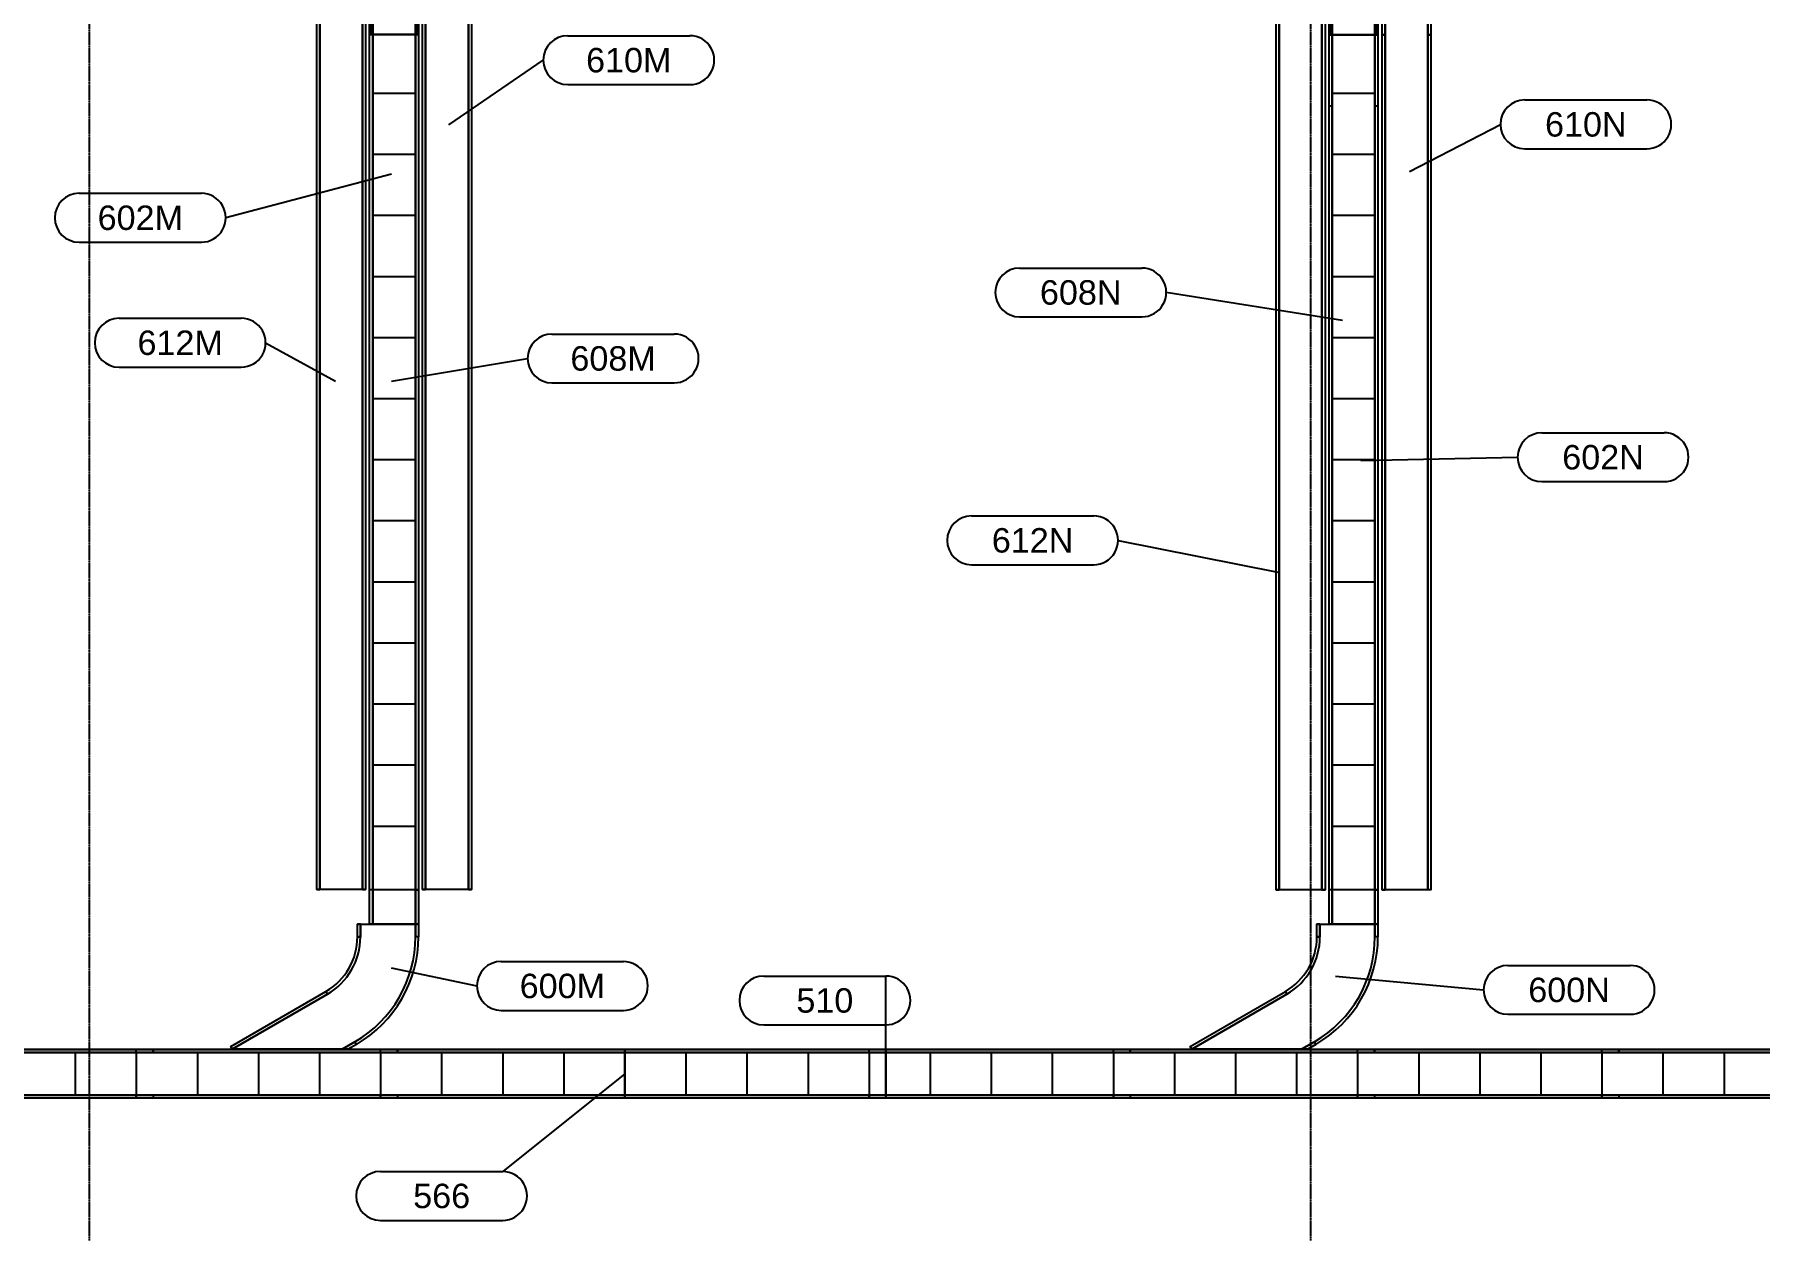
# Model space of a CAD drawing. Header units: inches. Extents: x -21257 to 11444, y 0 to 8704.
# Drawn here: x 7532 to 8380, y 528 to 1116 of the extents above; entities that cross this region are included whole.
import ezdxf
from ezdxf.enums import TextEntityAlignment as Align

# ---------------------------------------------------------------- set-up
doc = ezdxf.new("R2010")
doc.units = ezdxf.units.IN
doc.header["$MEASUREMENT"] = 0
doc.linetypes.add('CENTER2', pattern=[1.125, 0.75, -0.125, 0.125, -0.125])
for name, color, linetype in [('500-CONV-LAYOUT', 4, 'Continuous'), ('500-CONV-LAYOUT-LOWER', 4, 'Continuous'), ('500-CONV-NUMBERS', 4, 'Continuous'), ('600-CONV-LAYOUT', 3, 'Continuous'), ('600-CONV-LAYOUT-LOWER', 3, 'Continuous'), ('600-CONV-NUMBERS', 3, 'Continuous'), ('Bldg_Cline', 8, 'CENTER2')]:
    doc.layers.add(name, color=color, linetype=linetype)
doc.styles.get("Standard").update_dxf_attribs({"font": 'helvl.shx'})

# ---------------------------------------------------------------- blocks, each defined once
blk = doc.blocks.new('Promise-US15-100330-00-10-003 Bldg Colums')
at = {"layer": 'Bldg_Cline'}
for p, q in [((6631, 7192), (6631, 8)), ((7231, 7192), (7231, 8))]:
    blk.add_line(p, q, dxfattribs=at)
blk = doc.blocks.new('DCBLOCK')
at = {"linetype": 'Continuous'}
for p, q in [((-0.625, 0), (0, 0)), ((-0.625, -0.25), (0, -0.25))]:
    blk.add_line(p, q, dxfattribs=at)
for centre, start, end in [((-0.625, -0.125), 89.99998, 269.99994), ((0, -0.125), 269.99994, 89.99998)]:
    blk.add_arc(centre, 0.125, start, end)
blk.add_attdef('FORTNAITEM', text='', height=0.125).set_placement((-0.3125, -0.125), align=Align.MIDDLE_CENTER)
at = {"flags": 1}
blk.add_attdef('SERIALNUM', (-0.625, -0.3437), '', height=0.125, dxfattribs=at)
blk = doc.blocks.new('Promise-US15-100330-00-20-408 500 600 Series')
at = {"layer": '500-CONV-LAYOUT', "linetype": 'Continuous'}
for p, q in [((-7997.72, -13955.08, 270), (-7997.72, -13976.08, 270)), ((-7967.72, -13955.08, 263.5), (-7967.72, -13953.58, 263.5)), ((-7967.72, -13955.08, 270), (-7967.72, -13953.58, 270)), ((-7967.72, -13955.08, 270), (-7967.72, -13976.08, 270)), ((-7967.72, -13955.08, 270), (-7967.72, -13955.08, 263.5)), ((-7937.72, -13955.08, 270), (-7937.72, -13976.08, 270)), ((-7907.72, -13955.08, 270), (-7907.72, -13976.08, 270)), ((-7877.72, -13955.08, 270), (-7877.72, -13976.08, 270)), ((-7847.72, -13955.08, 263.5), (-7847.72, -13953.58, 263.5)), ((-7847.72, -13955.08, 270), (-7847.72, -13953.58, 270)), ((-7847.72, -13955.08, 270), (-7847.72, -13976.08, 270)), ((-7847.72, -13955.08, 270), (-7847.72, -13955.08, 263.5)), ((-7817.72, -13955.08, 270), (-7817.72, -13976.08, 270)), ((-7787.72, -13955.08, 270), (-7787.72, -13976.08, 270)), ((-7757.72, -13955.08, 270), (-7757.72, -13976.08, 270)), ((-7727.72, -13955.08, 263.5), (-7727.72, -13953.58, 263.5)), ((-7727.72, -13955.08, 270), (-7727.72, -13953.58, 270)), ((-7727.72, -13955.08, 263.5), (-7727.72, -13953.58, 263.5)), ((-7727.72, -13953.58, 270), (-7727.72, -13955.08, 270)), ((-7727.72, -13955.08, 270), (-7727.72, -13955.08, 263.5)), ((-7727.72, -13955.08, 270), (-7727.72, -13955.08, 263.5)), ((-7697.72, -13955.08, 270), (-7697.72, -13976.08, 270)), ((-7667.72, -13955.08, 270), (-7667.72, -13976.08, 270)), ((-7637.72, -13955.08, 270), (-7637.72, -13976.08, 270)), ((-7607.72, -13955.08, 263.5), (-7607.72, -13953.58, 263.5)), ((-7607.72, -13955.08, 270), (-7607.72, -13953.58, 270)), ((-7607.72, -13955.08, 270), (-7607.72, -13976.08, 270)), ((-7607.72, -13955.08, 270), (-7607.72, -13955.08, 263.5)), ((-7577.72, -13955.08, 270), (-7577.72, -13976.08, 270)), ((-7547.72, -13955.08, 270), (-7547.72, -13976.08, 270)), ((-7517.72, -13955.08, 270), (-7517.72, -13976.08, 270)), ((-7487.72, -13955.08, 263.5), (-7487.72, -13953.58, 263.5)), ((-7487.72, -13955.08, 270), (-7487.72, -13953.58, 270)), ((-7487.72, -13955.08, 270), (-7487.72, -13976.08, 270)), ((-7487.72, -13955.08, 270), (-7487.72, -13955.08, 263.5)), ((-7457.72, -13955.08, 270), (-7457.72, -13976.08, 270)), ((-7427.72, -13955.08, 270), (-7427.72, -13976.08, 270)), ((-7397.72, -13955.08, 270), (-7397.72, -13976.08, 270)), ((-7367.72, -13955.08, 263.5), (-7367.72, -13953.58, 263.5)), ((-7367.72, -13955.08, 270), (-7367.72, -13953.58, 270)), ((-7367.72, -13955.08, 270), (-7367.72, -13976.08, 270)), ((-7367.72, -13955.08, 270), (-7367.72, -13955.08, 263.5)), ((-7337.72, -13955.08, 270), (-7337.72, -13976.08, 270)), ((-7307.72, -13955.08, 270), (-7307.72, -13976.08, 270)), ((-7277.72, -13955.08, 270), (-7277.72, -13976.08, 270)), ((-7247.72, -13955.08, 263.5), (-7247.72, -13953.58, 263.5)), ((-7247.72, -13955.08, 270), (-7247.72, -13953.58, 270)), ((-7247.72, -13955.08, 270), (-7247.72, -13976.08, 270)), ((-7247.72, -13955.08, 270), (-7247.72, -13955.08, 263.5)), ((-7217.72, -13955.08, 270), (-7217.72, -13976.08, 270)), ((-7187.72, -13955.08, 270), (-7187.72, -13976.08, 270)), ((-7967.72, -13976.08, 263.5), (-7967.72, -13977.58, 263.5)), ((-7967.72, -13976.08, 270), (-7967.72, -13976.08, 263.5)), ((-7967.72, -13977.58, 270), (-7967.72, -13976.08, 270)), ((-7847.72, -13976.08, 263.5), (-7847.72, -13977.58, 263.5)), ((-7847.72, -13976.08, 270), (-7847.72, -13976.08, 263.5)), ((-7847.72, -13977.58, 270), (-7847.72, -13976.08, 270)), ((-7727.72, -13976.08, 263.5), (-7727.72, -13977.58, 263.5)), ((-7727.72, -13976.08, 270), (-7727.72, -13976.08, 263.5)), ((-7727.72, -13977.58, 270), (-7727.72, -13976.08, 270)), ((-7727.72, -13977.58, 263.5), (-7727.72, -13976.08, 263.5)), ((-7727.72, -13976.08, 263.5), (-7727.72, -13976.08, 270)), ((-7727.72, -13977.58, 270), (-7727.72, -13976.08, 270)), ((-7607.72, -13976.08, 263.5), (-7607.72, -13977.58, 263.5)), ((-7607.72, -13976.08, 270), (-7607.72, -13976.08, 263.5)), ((-7607.72, -13977.58, 270), (-7607.72, -13976.08, 270)), ((-7487.72, -13976.08, 263.5), (-7487.72, -13977.58, 263.5)), ((-7487.72, -13976.08, 270), (-7487.72, -13976.08, 263.5)), ((-7487.72, -13977.58, 270), (-7487.72, -13976.08, 270)), ((-7367.72, -13976.08, 263.5), (-7367.72, -13977.58, 263.5)), ((-7367.72, -13976.08, 270), (-7367.72, -13976.08, 263.5)), ((-7367.72, -13977.58, 270), (-7367.72, -13976.08, 270)), ((-7247.72, -13976.08, 263.5), (-7247.72, -13977.58, 263.5)), ((-7247.72, -13976.08, 270), (-7247.72, -13976.08, 263.5)), ((-7247.72, -13977.58, 270), (-7247.72, -13976.08, 270))]:
    blk.add_line(p, q, dxfattribs=at)
at = {"layer": '500-CONV-LAYOUT'}
for points in [[(-7727.72, -13955.08, 263.5), (-9047.72, -13955.08, 263.5), (-9047.72, -13953.58, 263.5), (-7727.72, -13953.58, 263.5)], [(-7727.72, -13955.08, 270), (-9047.72, -13955.08, 270), (-9047.72, -13953.58, 270), (-7727.72, -13953.58, 270)], [(-7727.72, -13976.08, 270), (-9047.72, -13976.08, 270), (-9047.72, -13955.08, 270), (-7727.72, -13955.08, 270)], [(-7727.72, -13955.08, 270), (-9047.72, -13955.08, 270), (-9047.72, -13955.08, 263.5), (-7727.72, -13955.08, 263.5)], [(-6287.72, -13955.08, 263.5), (-7727.72, -13955.08, 263.5), (-7727.72, -13953.58, 263.5), (-6287.72, -13953.58, 263.5)], [(-6287.72, -13955.08, 270), (-7727.72, -13955.08, 270), (-7727.72, -13953.58, 270), (-6287.72, -13953.58, 270)], [(-6287.72, -13976.08, 270), (-7727.72, -13976.08, 270), (-7727.72, -13955.08, 270), (-6287.72, -13955.08, 270)], [(-6287.72, -13955.08, 270), (-7727.72, -13955.08, 270), (-7727.72, -13955.08, 263.5), (-6287.72, -13955.08, 263.5)], [(-7727.72, -13976.08, 270), (-9047.72, -13976.08, 270), (-9047.72, -13976.08, 263.5), (-7727.72, -13976.08, 263.5)], [(-7727.72, -13977.58, 263.5), (-9047.72, -13977.58, 263.5), (-9047.72, -13976.08, 263.5), (-7727.72, -13976.08, 263.5)], [(-7727.72, -13977.58, 270), (-9047.72, -13977.58, 270), (-9047.72, -13976.08, 270), (-7727.72, -13976.08, 270)], [(-6287.72, -13976.08, 270), (-7727.72, -13976.08, 270), (-7727.72, -13976.08, 263.5), (-6287.72, -13976.08, 263.5)], [(-6287.72, -13977.58, 263.5), (-7727.72, -13977.58, 263.5), (-7727.72, -13976.08, 263.5), (-6287.72, -13976.08, 263.5)], [(-6287.72, -13977.58, 270), (-7727.72, -13977.58, 270), (-7727.72, -13976.08, 270), (-6287.72, -13976.08, 270)]]:
    blk.add_3dface(points, dxfattribs=at)
at = {"layer": '500-CONV-LAYOUT-LOWER'}
for p, q in [((-7959.47, -13955.06, 215.5), (-7959.47, -13953.56, 215.5)), ((-7959.47, -13953.56, 222), (-7959.47, -13955.06, 222)), ((-7959.47, -13955.06, 222), (-7959.47, -13955.06, 215.5)), ((-7839.47, -13955.06, 215.5), (-7839.47, -13953.56, 215.5)), ((-7839.47, -13953.56, 222), (-7839.47, -13955.06, 222)), ((-7839.47, -13955.06, 222), (-7839.47, -13955.06, 215.5)), ((-7599.47, -13953.56, 215.5), (-7599.47, -13955.06, 215.5)), ((-7599.47, -13955.06, 215.5), (-7599.47, -13953.56, 215.5)), ((-7599.47, -13955.06, 215.5), (-7599.47, -13955.06, 222)), ((-7599.47, -13955.06, 222), (-7599.47, -13955.06, 215.5)), ((-7479.47, -13955.06, 215.5), (-7479.47, -13953.56, 215.5)), ((-7479.47, -13953.56, 222), (-7479.47, -13955.06, 222)), ((-7479.47, -13955.06, 222), (-7479.47, -13955.06, 215.5)), ((-7359.47, -13955.06, 215.5), (-7359.47, -13953.56, 215.5)), ((-7359.47, -13953.56, 222), (-7359.47, -13955.06, 222)), ((-7359.47, -13955.06, 222), (-7359.47, -13955.06, 215.5)), ((-7239.47, -13955.06, 215.5), (-7239.47, -13953.56, 215.5)), ((-7239.47, -13953.56, 222), (-7239.47, -13955.06, 222)), ((-7239.47, -13955.06, 222), (-7239.47, -13955.06, 215.5)), ((-7959.47, -13976.06, 215.5), (-7959.47, -13977.56, 215.5)), ((-7959.47, -13976.06, 222), (-7959.47, -13976.06, 215.5)), ((-7959.47, -13976.06, 222), (-7959.47, -13977.56, 222)), ((-7839.47, -13976.06, 215.5), (-7839.47, -13977.56, 215.5)), ((-7839.47, -13976.06, 222), (-7839.47, -13976.06, 215.5)), ((-7839.47, -13976.06, 222), (-7839.47, -13977.56, 222)), ((-7599.47, -13976.06, 215.5), (-7599.47, -13977.56, 215.5)), ((-7599.47, -13976.06, 222), (-7599.47, -13976.06, 215.5)), ((-7599.47, -13976.06, 215.5), (-7599.47, -13977.56, 215.5)), ((-7599.47, -13976.06, 222), (-7599.47, -13976.06, 215.5)), ((-7479.47, -13976.06, 215.5), (-7479.47, -13977.56, 215.5)), ((-7479.47, -13976.06, 222), (-7479.47, -13976.06, 215.5)), ((-7479.47, -13976.06, 222), (-7479.47, -13977.56, 222)), ((-7359.47, -13976.06, 215.5), (-7359.47, -13977.56, 215.5)), ((-7359.47, -13976.06, 222), (-7359.47, -13976.06, 215.5)), ((-7359.47, -13976.06, 222), (-7359.47, -13977.56, 222)), ((-7239.47, -13976.06, 215.5), (-7239.47, -13977.56, 215.5)), ((-7239.47, -13976.06, 222), (-7239.47, -13976.06, 215.5)), ((-7239.47, -13976.06, 222), (-7239.47, -13977.56, 222))]:
    blk.add_line(p, q, dxfattribs=at)
for points in [[(-9039.47, -13953.56, 215.5), (-7599.47, -13953.56, 215.5), (-7599.47, -13955.06, 215.5), (-9039.47, -13955.06, 215.5)], [(-9039.47, -13953.56, 222), (-7599.47, -13953.56, 222), (-7599.47, -13955.06, 222), (-9039.47, -13955.06, 222)], [(-9039.47, -13955.06, 222), (-7599.47, -13955.06, 222), (-7599.47, -13976.06, 222), (-9039.47, -13976.06, 222)], [(-9039.47, -13955.06, 222), (-7599.47, -13955.06, 222), (-7599.47, -13955.06, 215.5), (-9039.47, -13955.06, 215.5)], [(-7599.47, -13953.56, 215.5), (-6279.47, -13953.56, 215.5), (-6279.47, -13955.06, 215.5), (-7599.47, -13955.06, 215.5)], [(-7599.47, -13953.56, 222), (-6279.47, -13953.56, 222), (-6279.47, -13955.06, 222), (-7599.47, -13955.06, 222)], [(-7599.47, -13955.06, 222), (-6279.47, -13955.06, 222), (-6279.47, -13976.06, 222), (-7599.47, -13976.06, 222)], [(-7599.47, -13955.06, 222), (-6279.47, -13955.06, 222), (-6279.47, -13955.06, 215.5), (-7599.47, -13955.06, 215.5)], [(-9039.47, -13976.06, 222), (-7599.47, -13976.06, 222), (-7599.47, -13976.06, 215.5), (-9039.47, -13976.06, 215.5)], [(-9039.47, -13976.06, 215.5), (-7599.47, -13976.06, 215.5), (-7599.47, -13977.56, 215.5), (-9039.47, -13977.56, 215.5)], [(-9039.47, -13976.06, 222), (-7599.47, -13976.06, 222), (-7599.47, -13977.56, 222), (-9039.47, -13977.56, 222)], [(-7599.47, -13976.06, 222), (-6279.47, -13976.06, 222), (-6279.47, -13976.06, 215.5), (-7599.47, -13976.06, 215.5)], [(-7599.47, -13976.06, 215.5), (-6279.47, -13976.06, 215.5), (-6279.47, -13977.56, 215.5), (-7599.47, -13977.56, 215.5)], [(-7599.47, -13976.06, 222), (-6279.47, -13976.06, 222), (-6279.47, -13977.56, 222), (-7599.47, -13977.56, 222)]]:
    blk.add_3dface(points, dxfattribs=at)
at = {"layer": '500-CONV-NUMBERS', "linetype": 'Continuous'}
for p, q in [((-7599.47, -13965.56, 222), (-7599.47, -13917.56, 360)), ((-7727.72, -13965.58, 270), (-7787.72, -14013.58, 360))]:
    blk.add_line(p, q, dxfattribs=at)
at = {"layer": '600-CONV-LAYOUT', "linetype": 'Continuous'}
for p, q in [((-7830.61, -13484.05, 222), (-7851.61, -13484.05, 222)), ((-7359.24, -13484.05, 222), (-7380.24, -13484.05, 222)), ((-7830.61, -13514.05, 222), (-7851.61, -13514.05, 222)), ((-7359.24, -13514.05, 222), (-7380.24, -13514.05, 222)), ((-7830.61, -13544.05, 222), (-7851.61, -13544.05, 222)), ((-7359.24, -13544.05, 222), (-7380.24, -13544.05, 222)), ((-7830.61, -13574.05, 222), (-7851.61, -13574.05, 222)), ((-7359.24, -13574.05, 222), (-7380.24, -13574.05, 222)), ((-7830.61, -13604.05, 222), (-7851.61, -13604.05, 222)), ((-7359.24, -13604.05, 222), (-7380.24, -13604.05, 222)), ((-7830.61, -13634.05, 222), (-7851.61, -13634.05, 222)), ((-7359.24, -13634.05, 222), (-7380.24, -13634.05, 222)), ((-7830.61, -13664.05, 222), (-7851.61, -13664.05, 222)), ((-7359.24, -13664.05, 222), (-7380.24, -13664.05, 222)), ((-7830.61, -13694.05, 222), (-7851.61, -13694.05, 222)), ((-7359.24, -13694.05, 222), (-7380.24, -13694.05, 222)), ((-7830.61, -13724.05, 222), (-7851.61, -13724.05, 222)), ((-7359.24, -13724.05, 222), (-7380.24, -13724.05, 222)), ((-7830.61, -13754.05, 222), (-7851.61, -13754.05, 222)), ((-7359.24, -13754.05, 222), (-7380.24, -13754.05, 222)), ((-7830.61, -13784.05, 222), (-7851.61, -13784.05, 222)), ((-7359.24, -13784.05, 222), (-7380.24, -13784.05, 222)), ((-7830.61, -13814.05, 222), (-7851.61, -13814.05, 222)), ((-7359.24, -13814.05, 222), (-7380.24, -13814.05, 222)), ((-7830.61, -13844.05, 222), (-7851.61, -13844.05, 222)), ((-7359.24, -13844.05, 222), (-7380.24, -13844.05, 222)), ((-7851.61, -13892.05, 215.5), (-7853.11, -13892.05, 215.5)), ((-7853.11, -13892.05, 222), (-7851.61, -13892.05, 222)), ((-7830.61, -13892.05, 222), (-7851.61, -13892.05, 222)), ((-7851.61, -13892.05, 222), (-7851.61, -13892.05, 215.5)), ((-7830.61, -13892.05, 215.5), (-7829.11, -13892.05, 215.5)), ((-7830.61, -13892.05, 222), (-7830.61, -13892.05, 215.5)), ((-7830.61, -13892.05, 222), (-7829.11, -13892.05, 222)), ((-7386.24, -13892.05, 215.5), (-7387.74, -13892.05, 215.5)), ((-7386.24, -13892.05, 222), (-7387.74, -13892.05, 222)), ((-7386.24, -13892.05, 222), (-7386.24, -13892.05, 215.5)), ((-7380.24, -13892.05, 215.5), (-7381.74, -13892.05, 215.5)), ((-7381.74, -13892.05, 222), (-7380.24, -13892.05, 222)), ((-7359.24, -13892.05, 222), (-7380.24, -13892.05, 222)), ((-7380.24, -13892.05, 222), (-7380.24, -13892.05, 215.5)), ((-7359.24, -13892.05, 215.5), (-7357.74, -13892.05, 215.5)), ((-7359.24, -13892.05, 222), (-7359.24, -13892.05, 215.5)), ((-7357.74, -13892.05, 222), (-7359.24, -13892.05, 222)), ((-7359.24, -13892.05, 215.5), (-7357.74, -13892.05, 215.5)), ((-7359.24, -13892.05, 222), (-7359.24, -13892.05, 215.5)), ((-7359.24, -13892.05, 222), (-7357.74, -13892.05, 222)), ((-7386.24, -13898.3, 215.5), (-7387.74, -13898.3, 215.5)), ((-7387.74, -13898.3, 222), (-7386.24, -13898.3, 222)), ((-7386.24, -13898.3, 222), (-7386.24, -13898.3, 215.5)), ((-7357.74, -13898.3, 215.5), (-7359.24, -13898.3, 215.5)), ((-7359.24, -13898.3, 215.5), (-7359.24, -13898.3, 222)), ((-7357.74, -13898.3, 222), (-7359.24, -13898.3, 222))]:
    blk.add_line(p, q, dxfattribs=at)
at = {"layer": '600-CONV-LAYOUT'}
for p, q in [((-7857.61, -13892.05, 23.5), (-7859.11, -13892.05, 23.5)), ((-7857.61, -13892.05, 30), (-7859.11, -13892.05, 30)), ((-7857.61, -13892.05, 30), (-7857.61, -13892.05, 23.5)), ((-7830.61, -13892.05, 23.5), (-7829.11, -13892.05, 23.5)), ((-7830.61, -13892.05, 30), (-7830.61, -13892.05, 23.5)), ((-7829.11, -13892.05, 30), (-7830.61, -13892.05, 30)), ((-7857.61, -13898.3, 23.5), (-7859.11, -13898.3, 23.5)), ((-7859.11, -13898.3, 30), (-7857.61, -13898.3, 30)), ((-7857.61, -13898.3, 30), (-7857.61, -13898.3, 23.5)), ((-7829.11, -13898.3, 23.5), (-7830.61, -13898.3, 23.5)), ((-7830.61, -13898.3, 23.5), (-7830.61, -13898.3, 30)), ((-7829.11, -13898.3, 30), (-7830.61, -13898.3, 30))]:
    blk.add_line(p, q, dxfattribs=at)
for points, elevation in [([(-7857.61, -13892.05), (-7830.61, -13892.05)], 23.5), ([(-7386.24, -13892.05), (-7359.24, -13892.05)], 215.5)]:
    blk.add_lwpolyline(points, dxfattribs=dict(at, elevation=elevation))
for centre, radius in [((-7890.11, -13898.3, 23.5), 31), ((-7890.11, -13898.3, 30), 31), ((-7890.11, -13898.3, 23.5), 32.5), ((-7890.11, -13898.3, 30), 32.5), ((-7890.11, -13898.3, 23.5), 59.5), ((-7890.11, -13898.3, 30), 59.5), ((-7890.11, -13898.3, 23.5), 61), ((-7890.11, -13898.3, 30), 61), ((-7418.74, -13898.3, 215.5), 31), ((-7418.74, -13898.3, 222), 31), ((-7418.74, -13898.3, 215.5), 32.5), ((-7418.74, -13898.3, 222), 32.5), ((-7418.74, -13898.3, 215.5), 59.5), ((-7418.74, -13898.3, 222), 59.5), ((-7418.74, -13898.3, 215.5), 61), ((-7418.74, -13898.3, 222), 61)]:
    blk.add_arc(centre, radius, 300, 0, dxfattribs=at)
for points in [[(-7853.11, -13892.05, 215.5), (-7853.11, -13334.05, 215.5), (-7851.61, -13334.05, 215.5), (-7851.61, -13892.05, 215.5)], [(-7853.11, -13892.05, 222), (-7853.11, -13334.05, 222), (-7851.61, -13334.05, 222), (-7851.61, -13892.05, 222)], [(-7851.61, -13892.05, 222), (-7851.61, -13334.05, 222), (-7830.61, -13334.05, 222), (-7830.61, -13892.05, 222)], [(-7851.61, -13892.05, 222), (-7851.61, -13334.05, 222), (-7851.61, -13334.05, 215.5), (-7851.61, -13892.05, 215.5)], [(-7830.61, -13892.05, 222), (-7830.61, -13334.05, 222), (-7830.61, -13334.05, 215.5), (-7830.61, -13892.05, 215.5)], [(-7830.61, -13892.05, 215.5), (-7830.61, -13334.05, 215.5), (-7829.11, -13334.05, 215.5), (-7829.11, -13892.05, 215.5)], [(-7830.61, -13892.05, 222), (-7830.61, -13334.05, 222), (-7829.11, -13334.05, 222), (-7829.11, -13892.05, 222)], [(-7381.74, -13892.05, 215.5), (-7381.74, -13334.05, 215.5), (-7380.24, -13334.05, 215.5), (-7380.24, -13892.05, 215.5)], [(-7381.74, -13892.05, 222), (-7381.74, -13334.05, 222), (-7380.24, -13334.05, 222), (-7380.24, -13892.05, 222)], [(-7380.24, -13892.05, 222), (-7380.24, -13334.05, 222), (-7359.24, -13334.05, 222), (-7359.24, -13892.05, 222)], [(-7380.24, -13892.05, 222), (-7380.24, -13334.05, 222), (-7380.24, -13334.05, 215.5), (-7380.24, -13892.05, 215.5)], [(-7359.24, -13892.05, 222), (-7359.24, -13334.05, 222), (-7359.24, -13334.05, 215.5), (-7359.24, -13892.05, 215.5)], [(-7359.24, -13892.05, 215.5), (-7359.24, -13334.05, 215.5), (-7357.74, -13334.05, 215.5), (-7357.74, -13892.05, 215.5)], [(-7359.24, -13892.05, 222), (-7359.24, -13334.05, 222), (-7357.74, -13334.05, 222), (-7357.74, -13892.05, 222)], [(-7857.61, -13892.05, 23.5), (-7857.61, -13898.3, 23.5), (-7859.11, -13898.3, 23.5), (-7859.11, -13892.05, 23.5)], [(-7857.61, -13892.05, 30), (-7857.61, -13898.3, 30), (-7859.11, -13898.3, 30), (-7859.11, -13892.05, 30)], [(-7857.61, -13892.05, 30), (-7857.61, -13898.3, 30), (-7857.61, -13898.3, 23.5), (-7857.61, -13892.05, 23.5)], [(-7830.61, -13892.05, 30), (-7830.61, -13898.3, 30), (-7830.61, -13898.3, 23.5), (-7830.61, -13892.05, 23.5)], [(-7829.11, -13892.05, 23.5), (-7829.11, -13898.3, 23.5), (-7830.61, -13898.3, 23.5), (-7830.61, -13892.05, 23.5)], [(-7829.11, -13892.05, 30), (-7829.11, -13898.3, 30), (-7830.61, -13898.3, 30), (-7830.61, -13892.05, 30)], [(-7386.24, -13892.05, 215.5), (-7386.24, -13898.3, 215.5), (-7387.74, -13898.3, 215.5), (-7387.74, -13892.05, 215.5)], [(-7386.24, -13892.05, 222), (-7386.24, -13898.3, 222), (-7387.74, -13898.3, 222), (-7387.74, -13892.05, 222)], [(-7386.24, -13892.05, 222), (-7386.24, -13898.3, 222), (-7386.24, -13898.3, 215.5), (-7386.24, -13892.05, 215.5)], [(-7359.24, -13892.05, 222), (-7359.24, -13898.3, 222), (-7359.24, -13898.3, 215.5), (-7359.24, -13892.05, 215.5)], [(-7357.74, -13892.05, 215.5), (-7357.74, -13898.3, 215.5), (-7359.24, -13898.3, 215.5), (-7359.24, -13892.05, 215.5)], [(-7357.74, -13892.05, 222), (-7357.74, -13898.3, 222), (-7359.24, -13898.3, 222), (-7359.24, -13892.05, 222)], [(-7873.86, -13926.45, 23.5), (-7920.62, -13953.45, 23.5), (-7921.37, -13952.15, 23.5), (-7874.61, -13925.15, 23.5)], [(-7873.86, -13926.45, 30), (-7920.62, -13953.45, 30), (-7921.37, -13952.15, 30), (-7874.61, -13925.15, 30)], [(-7873.86, -13926.45, 30), (-7920.62, -13953.45, 30), (-7920.62, -13953.45, 23.5), (-7873.86, -13926.45, 23.5)], [(-7874.61, -13925.15, 30), (-7873.86, -13926.45, 30), (-7873.86, -13926.45, 23.5), (-7874.61, -13925.15, 23.5)], [(-7402.49, -13926.45, 215.5), (-7449.26, -13953.45, 215.5), (-7450.01, -13952.15, 215.5), (-7403.24, -13925.15, 215.5)], [(-7402.49, -13926.45, 222), (-7449.26, -13953.45, 222), (-7450.01, -13952.15, 222), (-7403.24, -13925.15, 222)], [(-7402.49, -13926.45, 222), (-7449.26, -13953.45, 222), (-7449.26, -13953.45, 215.5), (-7402.49, -13926.45, 215.5)], [(-7403.24, -13925.15, 222), (-7402.49, -13926.45, 222), (-7402.49, -13926.45, 215.5), (-7403.24, -13925.15, 215.5)], [(-7921.37, -13952.15, 30), (-7920.62, -13953.45, 30), (-7920.62, -13953.45, 23.5), (-7921.37, -13952.15, 23.5)], [(-7866.62, -13953.45, 30), (-7866.62, -13953.45, 23.5), (-7920.62, -13953.45, 23.5), (-7920.62, -13953.45, 30)], [(-7860.36, -13949.83, 30), (-7866.62, -13953.45, 30), (-7866.62, -13953.45, 23.5), (-7860.36, -13949.83, 23.5)], [(-7859.61, -13951.13, 23.5), (-7863.62, -13953.45, 23.5), (-7866.62, -13953.45, 23.5), (-7860.36, -13949.83, 23.5)], [(-7859.61, -13951.13, 30), (-7863.62, -13953.45, 30), (-7866.62, -13953.45, 30), (-7860.36, -13949.83, 30)], [(-7863.62, -13953.45, 30), (-7863.62, -13953.45, 23.5), (-7866.62, -13953.45, 23.5), (-7866.62, -13953.45, 30)], [(-7859.61, -13951.13, 30), (-7859.61, -13951.13, 23.5), (-7860.36, -13949.83, 23.5), (-7860.36, -13949.83, 30)], [(-7450.01, -13952.15, 222), (-7449.26, -13953.45, 222), (-7449.26, -13953.45, 215.5), (-7450.01, -13952.15, 215.5)], [(-7395.26, -13953.45, 222), (-7395.26, -13953.45, 215.5), (-7449.26, -13953.45, 215.5), (-7449.26, -13953.45, 222)], [(-7388.99, -13949.83, 222), (-7395.26, -13953.45, 222), (-7395.26, -13953.45, 215.5), (-7388.99, -13949.83, 215.5)], [(-7388.24, -13951.13, 215.5), (-7392.26, -13953.45, 215.5), (-7395.26, -13953.45, 215.5), (-7388.99, -13949.83, 215.5)], [(-7388.24, -13951.13, 222), (-7392.26, -13953.45, 222), (-7395.26, -13953.45, 222), (-7388.99, -13949.83, 222)], [(-7392.26, -13953.45, 222), (-7392.26, -13953.45, 215.5), (-7395.26, -13953.45, 215.5), (-7395.26, -13953.45, 222)], [(-7388.24, -13951.13, 222), (-7388.24, -13951.13, 215.5), (-7388.99, -13949.83, 215.5), (-7388.99, -13949.83, 222)]]:
    blk.add_3dface(points, dxfattribs=at)
at = {"layer": '600-CONV-LAYOUT', "invisible_edges": 15}
for points in [[(-7859.11, -13886.09, 30), (-7857.61, -13886.09, 30), (-7858.1, -13891.73, 30), (-7859.58, -13891.47, 30)], [(-7859.11, -13886.09, 23.5), (-7857.61, -13886.09, 23.5), (-7858.1, -13891.73, 23.5), (-7859.58, -13891.47, 23.5)], [(-7829.11, -13886.09, 30), (-7830.61, -13886.09, 30), (-7831.51, -13896.42, 30), (-7830.04, -13896.68, 30)], [(-7829.11, -13886.09, 23.5), (-7830.61, -13886.09, 23.5), (-7831.51, -13896.42, 23.5), (-7830.04, -13896.68, 23.5)], [(-7387.74, -13886.09, 222), (-7386.24, -13886.09, 222), (-7386.74, -13891.73, 222), (-7388.21, -13891.47, 222)], [(-7387.74, -13886.09, 215.5), (-7386.24, -13886.09, 215.5), (-7386.74, -13891.73, 215.5), (-7388.21, -13891.47, 215.5)], [(-7357.74, -13886.09, 222), (-7359.24, -13886.09, 222), (-7360.15, -13896.42, 222), (-7358.67, -13896.68, 222)], [(-7357.74, -13886.09, 215.5), (-7359.24, -13886.09, 215.5), (-7360.15, -13896.42, 215.5), (-7358.67, -13896.68, 215.5)], [(-7860.98, -13896.69, 30), (-7859.57, -13897.2, 30), (-7861.96, -13902.34, 30), (-7863.26, -13901.59, 30)], [(-7860.98, -13896.69, 23.5), (-7859.57, -13897.2, 23.5), (-7861.96, -13902.34, 23.5), (-7863.26, -13901.59, 23.5)], [(-7859.58, -13891.47, 30), (-7858.1, -13891.73, 30), (-7859.57, -13897.2, 30), (-7860.98, -13896.69, 30)], [(-7859.58, -13891.47, 23.5), (-7858.1, -13891.73, 23.5), (-7859.57, -13897.2, 23.5), (-7860.98, -13896.69, 23.5)], [(-7830.04, -13896.68, 30), (-7831.51, -13896.42, 30), (-7834.2, -13906.44, 30), (-7832.79, -13906.95, 30)], [(-7830.04, -13896.68, 23.5), (-7831.51, -13896.42, 23.5), (-7834.2, -13906.44, 23.5), (-7832.79, -13906.95, 23.5)], [(-7389.61, -13896.69, 222), (-7388.2, -13897.2, 222), (-7390.6, -13902.34, 222), (-7391.9, -13901.59, 222)], [(-7389.61, -13896.69, 215.5), (-7388.2, -13897.2, 215.5), (-7390.6, -13902.34, 215.5), (-7391.9, -13901.59, 215.5)], [(-7388.21, -13891.47, 222), (-7386.74, -13891.73, 222), (-7388.2, -13897.2, 222), (-7389.61, -13896.69, 222)], [(-7388.21, -13891.47, 215.5), (-7386.74, -13891.73, 215.5), (-7388.2, -13897.2, 215.5), (-7389.61, -13896.69, 215.5)], [(-7358.67, -13896.68, 222), (-7360.15, -13896.42, 222), (-7362.83, -13906.44, 222), (-7361.42, -13906.95, 222)], [(-7358.67, -13896.68, 215.5), (-7360.15, -13896.42, 215.5), (-7362.83, -13906.44, 215.5), (-7361.42, -13906.95, 215.5)], [(-7866.36, -13906.01, 30), (-7865.21, -13906.98, 30), (-7869.22, -13910.98, 30), (-7870.18, -13909.83, 30)], [(-7866.36, -13906.01, 23.5), (-7865.21, -13906.98, 23.5), (-7869.22, -13910.98, 23.5), (-7870.18, -13909.83, 23.5)], [(-7863.26, -13901.59, 30), (-7861.96, -13902.34, 30), (-7865.21, -13906.98, 30), (-7866.36, -13906.01, 30)], [(-7863.26, -13901.59, 23.5), (-7861.96, -13902.34, 23.5), (-7865.21, -13906.98, 23.5), (-7866.36, -13906.01, 23.5)], [(-7832.79, -13906.95, 30), (-7834.2, -13906.44, 30), (-7838.58, -13915.84, 30), (-7837.28, -13916.59, 30)], [(-7832.79, -13906.95, 23.5), (-7834.2, -13906.44, 23.5), (-7838.58, -13915.84, 23.5), (-7837.28, -13916.59, 23.5)], [(-7395, -13906.01, 222), (-7393.85, -13906.98, 222), (-7397.85, -13910.98, 222), (-7398.82, -13909.83, 222)], [(-7395, -13906.01, 215.5), (-7393.85, -13906.98, 215.5), (-7397.85, -13910.98, 215.5), (-7398.82, -13909.83, 215.5)], [(-7391.9, -13901.59, 222), (-7390.6, -13902.34, 222), (-7393.85, -13906.98, 222), (-7395, -13906.01, 222)], [(-7391.9, -13901.59, 215.5), (-7390.6, -13902.34, 215.5), (-7393.85, -13906.98, 215.5), (-7395, -13906.01, 215.5)], [(-7361.42, -13906.95, 222), (-7362.83, -13906.44, 222), (-7367.21, -13915.84, 222), (-7365.92, -13916.59, 222)], [(-7361.42, -13906.95, 215.5), (-7362.83, -13906.44, 215.5), (-7367.21, -13915.84, 215.5), (-7365.92, -13916.59, 215.5)], [(-7870.18, -13909.83, 30), (-7869.22, -13910.98, 30), (-7873.86, -13914.23, 30), (-7874.61, -13912.93, 30)], [(-7870.18, -13909.83, 23.5), (-7869.22, -13910.98, 23.5), (-7873.86, -13914.23, 23.5), (-7874.61, -13912.93, 23.5)], [(-7398.82, -13909.83, 222), (-7397.85, -13910.98, 222), (-7402.49, -13914.23, 222), (-7403.24, -13912.93, 222)], [(-7398.82, -13909.83, 215.5), (-7397.85, -13910.98, 215.5), (-7402.49, -13914.23, 215.5), (-7403.24, -13912.93, 215.5)], [(-7837.28, -13916.59, 30), (-7838.58, -13915.84, 30), (-7844.53, -13924.33, 30), (-7843.38, -13925.3, 30)], [(-7837.28, -13916.59, 23.5), (-7838.58, -13915.84, 23.5), (-7844.53, -13924.33, 23.5), (-7843.38, -13925.3, 23.5)], [(-7365.92, -13916.59, 222), (-7367.21, -13915.84, 222), (-7373.16, -13924.33, 222), (-7372.01, -13925.3, 222)], [(-7365.92, -13916.59, 215.5), (-7367.21, -13915.84, 215.5), (-7373.16, -13924.33, 215.5), (-7372.01, -13925.3, 215.5)], [(-7850.9, -13932.81, 30), (-7851.86, -13931.67, 30), (-7860.36, -13937.61, 30), (-7859.61, -13938.91, 30)], [(-7850.9, -13932.81, 23.5), (-7851.86, -13931.67, 23.5), (-7860.36, -13937.61, 23.5), (-7859.61, -13938.91, 23.5)], [(-7843.38, -13925.3, 30), (-7844.53, -13924.33, 30), (-7851.86, -13931.67, 30), (-7850.9, -13932.81, 30)], [(-7843.38, -13925.3, 23.5), (-7844.53, -13924.33, 23.5), (-7851.86, -13931.67, 23.5), (-7850.9, -13932.81, 23.5)], [(-7379.53, -13932.81, 222), (-7380.5, -13931.67, 222), (-7388.99, -13937.61, 222), (-7388.24, -13938.91, 222)], [(-7379.53, -13932.81, 215.5), (-7380.5, -13931.67, 215.5), (-7388.99, -13937.61, 215.5), (-7388.24, -13938.91, 215.5)], [(-7372.01, -13925.3, 222), (-7373.16, -13924.33, 222), (-7380.5, -13931.67, 222), (-7379.53, -13932.81, 222)], [(-7372.01, -13925.3, 215.5), (-7373.16, -13924.33, 215.5), (-7380.5, -13931.67, 215.5), (-7379.53, -13932.81, 215.5)]]:
    blk.add_3dface(points, dxfattribs=at)
at = {"layer": '600-CONV-LAYOUT-LOWER'}
for points in [[(-7877.61, -13335.14, 26.5), (-7877.61, -13875.14, 26.5), (-7879.11, -13875.14, 26.5), (-7879.11, -13335.14, 26.5)], [(-7877.61, -13335.14, 30), (-7877.61, -13875.14, 30), (-7879.11, -13875.14, 30), (-7879.11, -13335.14, 30)], [(-7856.61, -13335.14, 30), (-7856.61, -13875.14, 30), (-7877.61, -13875.14, 30), (-7877.61, -13335.14, 30)], [(-7877.61, -13335.14, 30), (-7877.61, -13875.14, 30), (-7877.61, -13875.14, 26.5), (-7877.61, -13335.14, 26.5)], [(-7856.61, -13335.14, 30), (-7856.61, -13875.14, 30), (-7856.61, -13875.14, 26.5), (-7856.61, -13335.14, 26.5)], [(-7855.11, -13335.14, 26.5), (-7855.11, -13875.14, 26.5), (-7856.61, -13875.14, 26.5), (-7856.61, -13335.14, 26.5)], [(-7855.11, -13335.14, 30), (-7855.11, -13875.14, 30), (-7856.61, -13875.14, 30), (-7856.61, -13335.14, 30)], [(-7852.11, -13335.76, 42), (-7852.11, -13455.16, 30), (-7853.11, -13455.16, 30), (-7853.11, -13335.76, 42)], [(-7852.11, -13335.76, 42), (-7852.11, -13455.16, 30), (-7852.11, -13454.91, 27.51), (-7852.11, -13335.51, 39.51)], [(-7830.11, -13335.76, 42), (-7830.11, -13455.16, 30), (-7852.11, -13455.16, 30), (-7852.11, -13335.76, 42)], [(-7830.11, -13335.76, 42), (-7830.11, -13455.16, 30), (-7830.11, -13454.91, 27.51), (-7830.11, -13335.51, 39.51)], [(-7829.11, -13335.76, 42), (-7829.11, -13455.16, 30), (-7830.11, -13455.16, 30), (-7830.11, -13335.76, 42)], [(-7825.61, -13335.07, 26.5), (-7825.61, -13875.07, 26.5), (-7827.11, -13875.07, 26.5), (-7827.11, -13335.07, 26.5)], [(-7825.61, -13335.07, 30), (-7825.61, -13875.07, 30), (-7827.11, -13875.07, 30), (-7827.11, -13335.07, 30)], [(-7804.61, -13335.07, 30), (-7804.61, -13875.07, 30), (-7825.61, -13875.07, 30), (-7825.61, -13335.07, 30)], [(-7825.61, -13335.07, 30), (-7825.61, -13875.07, 30), (-7825.61, -13875.07, 26.5), (-7825.61, -13335.07, 26.5)], [(-7804.61, -13335.07, 30), (-7804.61, -13875.07, 30), (-7804.61, -13875.07, 26.5), (-7804.61, -13335.07, 26.5)], [(-7803.11, -13335.07, 26.5), (-7803.11, -13875.07, 26.5), (-7804.61, -13875.07, 26.5), (-7804.61, -13335.07, 26.5)], [(-7803.11, -13335.07, 30), (-7803.11, -13875.07, 30), (-7804.61, -13875.07, 30), (-7804.61, -13335.07, 30)], [(-7380.74, -13335.88, 42), (-7380.74, -13455.28, 30), (-7381.74, -13455.28, 30), (-7381.74, -13335.88, 42)], [(-7380.74, -13335.88, 42), (-7380.74, -13455.28, 30), (-7380.74, -13455.03, 27.51), (-7380.74, -13335.63, 39.51)], [(-7358.74, -13335.88, 42), (-7358.74, -13455.28, 30), (-7380.74, -13455.28, 30), (-7380.74, -13335.88, 42)], [(-7358.74, -13335.88, 42), (-7358.74, -13455.28, 30), (-7358.74, -13455.03, 27.51), (-7358.74, -13335.63, 39.51)], [(-7357.74, -13335.88, 42), (-7357.74, -13455.28, 30), (-7358.74, -13455.28, 30), (-7358.74, -13335.88, 42)], [(-7354.24, -13335.2, 26.5), (-7354.24, -13875.2, 26.5), (-7355.74, -13875.2, 26.5), (-7355.74, -13335.2, 26.5)], [(-7354.24, -13335.2, 30), (-7354.24, -13875.2, 30), (-7355.74, -13875.2, 30), (-7355.74, -13335.2, 30)], [(-7333.24, -13335.2, 30), (-7333.24, -13875.2, 30), (-7354.24, -13875.2, 30), (-7354.24, -13335.2, 30)], [(-7354.24, -13335.2, 30), (-7354.24, -13875.2, 30), (-7354.24, -13875.2, 26.5), (-7354.24, -13335.2, 26.5)], [(-7333.24, -13335.2, 30), (-7333.24, -13875.2, 30), (-7333.24, -13875.2, 26.5), (-7333.24, -13335.2, 26.5)], [(-7331.74, -13335.2, 26.5), (-7331.74, -13875.2, 26.5), (-7333.24, -13875.2, 26.5), (-7333.24, -13335.2, 26.5)], [(-7331.74, -13335.2, 30), (-7331.74, -13875.2, 30), (-7333.24, -13875.2, 30), (-7333.24, -13335.2, 30)], [(-7406.24, -13359.26, 26.5), (-7406.24, -13875.26, 26.5), (-7407.74, -13875.26, 26.5), (-7407.74, -13359.26, 26.5)], [(-7406.24, -13359.26, 30), (-7406.24, -13875.26, 30), (-7407.74, -13875.26, 30), (-7407.74, -13359.26, 30)], [(-7385.24, -13359.26, 30), (-7385.24, -13875.26, 30), (-7406.24, -13875.26, 30), (-7406.24, -13359.26, 30)], [(-7406.24, -13359.26, 30), (-7406.24, -13875.26, 30), (-7406.24, -13875.26, 26.5), (-7406.24, -13359.26, 26.5)], [(-7385.24, -13359.26, 30), (-7385.24, -13875.26, 30), (-7385.24, -13875.26, 26.5), (-7385.24, -13359.26, 26.5)], [(-7383.74, -13359.26, 26.5), (-7383.74, -13875.26, 26.5), (-7385.24, -13875.26, 26.5), (-7385.24, -13359.26, 26.5)], [(-7383.74, -13359.26, 30), (-7383.74, -13875.26, 30), (-7385.24, -13875.26, 30), (-7385.24, -13359.26, 30)], [(-7851.61, -13455.16, 26.5), (-7851.61, -13875.16, 26.5), (-7853.11, -13875.16, 26.5), (-7853.11, -13455.16, 26.5)], [(-7851.61, -13455.16, 30), (-7851.61, -13875.16, 30), (-7853.11, -13875.16, 30), (-7853.11, -13455.16, 30)], [(-7830.61, -13455.16, 30), (-7830.61, -13875.16, 30), (-7851.61, -13875.16, 30), (-7851.61, -13455.16, 30)], [(-7851.61, -13455.16, 30), (-7851.61, -13875.16, 30), (-7851.61, -13875.16, 26.5), (-7851.61, -13455.16, 26.5)], [(-7830.61, -13455.16, 30), (-7830.61, -13875.16, 30), (-7830.61, -13875.16, 26.5), (-7830.61, -13455.16, 26.5)], [(-7829.11, -13455.16, 26.5), (-7829.11, -13875.16, 26.5), (-7830.61, -13875.16, 26.5), (-7830.61, -13455.16, 26.5)], [(-7829.11, -13455.16, 30), (-7829.11, -13875.16, 30), (-7830.61, -13875.16, 30), (-7830.61, -13455.16, 30)], [(-7381.74, -13455.28, 30), (-7380.74, -13455.28, 30), (-7380.74, -13455.03, 27.51), (-7381.74, -13455.03, 27.51)], [(-7380.24, -13455.28, 30), (-7380.24, -13455.28, 26.5), (-7381.74, -13455.28, 26.5), (-7381.74, -13455.28, 30)], [(-7380.24, -13455.28, 26.5), (-7380.24, -13490.28, 26.5), (-7381.74, -13490.28, 26.5), (-7381.74, -13455.28, 26.5)], [(-7380.24, -13455.28, 30), (-7380.24, -13490.28, 30), (-7381.74, -13490.28, 30), (-7381.74, -13455.28, 30)], [(-7380.24, -13455.28, 26.5), (-7380.24, -13875.28, 26.5), (-7381.74, -13875.28, 26.5), (-7381.74, -13455.28, 26.5)], [(-7380.24, -13455.28, 30), (-7380.24, -13875.28, 30), (-7381.74, -13875.28, 30), (-7381.74, -13455.28, 30)], [(-7380.24, -13455.28, 30), (-7380.24, -13490.28, 30), (-7380.24, -13490.28, 26.5), (-7380.24, -13455.28, 26.5)], [(-7359.24, -13455.28, 30), (-7359.24, -13875.28, 30), (-7380.24, -13875.28, 30), (-7380.24, -13455.28, 30)], [(-7380.24, -13455.28, 30), (-7380.24, -13875.28, 30), (-7380.24, -13875.28, 26.5), (-7380.24, -13455.28, 26.5)], [(-7357.74, -13455.28, 30), (-7357.74, -13455.28, 26.5), (-7359.24, -13455.28, 26.5), (-7359.24, -13455.28, 30)], [(-7359.24, -13455.28, 30), (-7359.24, -13490.28, 30), (-7359.24, -13490.28, 26.5), (-7359.24, -13455.28, 26.5)], [(-7357.74, -13455.28, 26.5), (-7357.74, -13490.28, 26.5), (-7359.24, -13490.28, 26.5), (-7359.24, -13455.28, 26.5)], [(-7357.74, -13455.28, 30), (-7357.74, -13490.28, 30), (-7359.24, -13490.28, 30), (-7359.24, -13455.28, 30)], [(-7359.24, -13455.28, 30), (-7359.24, -13875.28, 30), (-7359.24, -13875.28, 26.5), (-7359.24, -13455.28, 26.5)], [(-7357.74, -13455.28, 26.5), (-7357.74, -13875.28, 26.5), (-7359.24, -13875.28, 26.5), (-7359.24, -13455.28, 26.5)], [(-7357.74, -13455.28, 30), (-7357.74, -13455.03, 27.51), (-7358.74, -13455.03, 27.51), (-7358.74, -13455.28, 30)], [(-7354.24, -13455.2, 30), (-7354.24, -13455.2, 26.5), (-7355.74, -13455.2, 26.5), (-7355.74, -13455.2, 30)], [(-7331.74, -13455.2, 30), (-7331.74, -13455.2, 26.5), (-7333.24, -13455.2, 26.5), (-7333.24, -13455.2, 30)], [(-7879.11, -13875.14, 30), (-7877.61, -13875.14, 30), (-7877.61, -13875.14, 26.5), (-7879.11, -13875.14, 26.5)], [(-7855.11, -13875.14, 30), (-7855.11, -13875.14, 26.5), (-7856.61, -13875.14, 26.5), (-7856.61, -13875.14, 30)], [(-7829.11, -13875.16, 30), (-7829.11, -13875.16, 26.5), (-7830.61, -13875.16, 26.5), (-7830.61, -13875.16, 30)], [(-7827.11, -13875.07, 30), (-7825.61, -13875.07, 30), (-7825.61, -13875.07, 26.5), (-7827.11, -13875.07, 26.5)], [(-7803.11, -13875.07, 30), (-7803.11, -13875.07, 26.5), (-7804.61, -13875.07, 26.5), (-7804.61, -13875.07, 30)], [(-7407.74, -13875.26, 30), (-7406.24, -13875.26, 30), (-7406.24, -13875.26, 26.5), (-7407.74, -13875.26, 26.5)], [(-7383.74, -13875.26, 30), (-7383.74, -13875.26, 26.5), (-7385.24, -13875.26, 26.5), (-7385.24, -13875.26, 30)], [(-7357.74, -13875.28, 30), (-7357.74, -13875.28, 26.5), (-7359.24, -13875.28, 26.5), (-7359.24, -13875.28, 30)], [(-7355.74, -13875.2, 30), (-7354.24, -13875.2, 30), (-7354.24, -13875.2, 26.5), (-7355.74, -13875.2, 26.5)]]:
    blk.add_3dface(points, dxfattribs=at)
at = {"layer": '600-CONV-NUMBERS', "linetype": 'Continuous'}
for p, q in [((-7814.13, -13499.39, 30), (-7767.8, -13467.69, 360)), ((-7342.29, -13522.44, 30), (-7297.62, -13499.24, 360)), ((-7842.29, -13523.69, 222), (-7923.76, -13545.11, 360)), ((-7375.23, -13595.64, 30), (-7461.76, -13581.79, 360)), ((-7904.18, -13606.5, 360), (-7869.87, -13625.35, 360)), ((-7842.43, -13625.35, 30), (-7775.51, -13614.21, 360)), ((-7366.18, -13664.36, 222), (-7289.17, -13662.73, 360)), ((-7485.4, -13703.56, 360), (-7406.99, -13719.26, 30)), ((-7842.51, -13913.53, 30), (-7800.42, -13922.43, 360)), ((-7378.61, -13917.71, 222), (-7305.86, -13924.38, 360))]:
    blk.add_line(p, q, dxfattribs=at)
at = {"layer": '500-CONV-NUMBERS', "xscale": 96, "yscale": 96, "zscale": 96}
for p, values in [((-7599.47, -13917.56, 360), {'FORTNAITEM': '510'}), ((-7787.72, -14013.58, 360), {'FORTNAITEM': '566'})]:
    blk.add_blockref('DCBLOCK', p, dxfattribs=at).add_auto_attribs(values)
at = {"layer": '600-CONV-NUMBERS', "xscale": 96, "yscale": 96, "zscale": 96}
for p, values in [((-7695.8, -13455.69, 360), {'FORTNAITEM': '610M'}), ((-7225.62, -13487.24, 360), {'FORTNAITEM': '610N'}), ((-7935.76, -13533.11, 360), {'FORTNAITEM': '602M'}), ((-7473.76, -13569.79, 360), {'FORTNAITEM': '608N'}), ((-7916.18, -13594.5, 360), {'FORTNAITEM': '612M'}), ((-7703.51, -13602.21, 360), {'FORTNAITEM': '608M'}), ((-7217.17, -13650.73, 360), {'FORTNAITEM': '602N'}), ((-7497.4, -13691.56, 360), {'FORTNAITEM': '612N'}), ((-7728.42, -13910.43, 360), {'FORTNAITEM': '600M'}), ((-7233.86, -13912.38, 360), {'FORTNAITEM': '600N'})]:
    blk.add_blockref('DCBLOCK', p, dxfattribs=at).add_auto_attribs(values)

msp = doc.modelspace()

# ---------------------------------------------------------------- block references
for name, p in [('Promise-US15-100330-00-10-003 Bldg Colums', (928.05, 515.51)), ('Promise-US15-100330-00-20-408 500 600 Series', (15549.99, 14571.05))]:
    msp.add_blockref(name, p)

doc.saveas('drawing.dxf')
